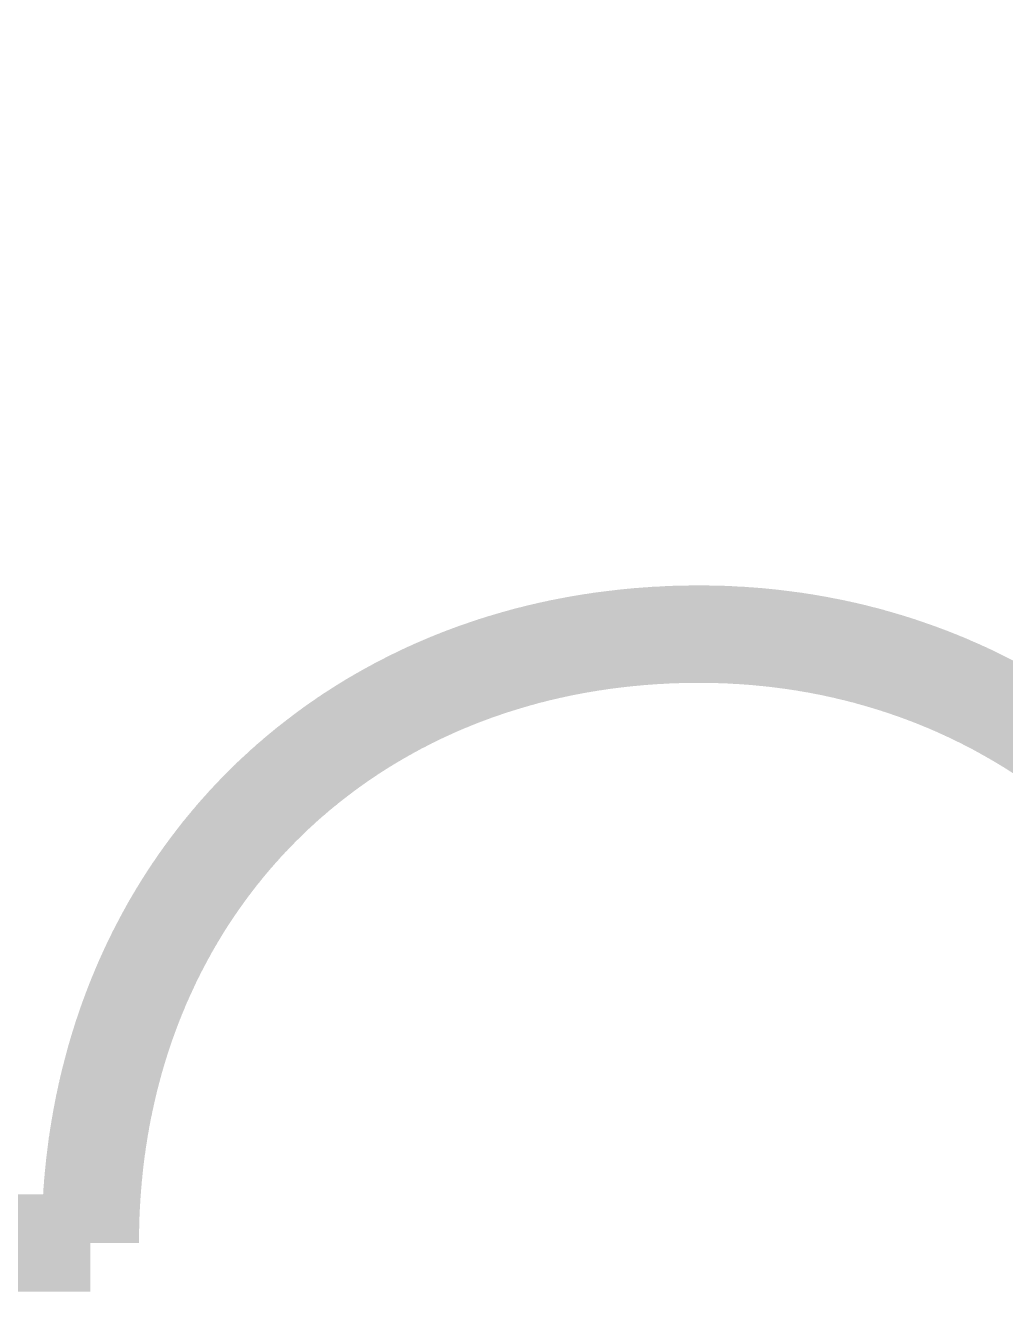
# Model space of a CAD drawing. Header units: inches. Extents: x 15 to 148, y 10 to 111.
# Drawn here: x 137.309 to 137.4902, y 101.7364 to 101.9704 of the extents above; entities that cross this region are included whole.
import ezdxf

# ---------------------------------------------------------------- set-up
doc = ezdxf.new("R2010")
doc.units = ezdxf.units.IN
doc.header["$MEASUREMENT"] = 0
doc.layers.add('BLK_12AWG', color=7, linetype='Continuous')

# ---------------------------------------------------------------- blocks, each defined once
blk = doc.blocks.new('CEGHSD')
at = {"const_width": 0.008}
for points in [[(134.38947, 101.37715), (134.43947, 101.37715), (134.43947, 101.57715), (134.23947, 101.57715), (134.23947, 101.37715), (134.28947, 101.37715)], [(134.38947, 101.37715), (134.43947, 101.37715), (134.43947, 101.57715), (134.23947, 101.57715), (134.23947, 101.37715), (134.28947, 101.37715)], [(134.38947, 101.37715), (134.43947, 101.37715), (134.43947, 101.57715), (134.23947, 101.57715), (134.23947, 101.37715), (134.28947, 101.37715)], [(134.33947, 101.42715), (134.3393, 101.42715), (134.33913, 101.42715), (134.33896, 101.42715), (134.33879, 101.42715), (134.33862, 101.42714), (134.33846, 101.42714), (134.33829, 101.42714), (134.33812, 101.42714), (134.33795, 101.42713), (134.33778, 101.42713), (134.33761, 101.42712), (134.33745, 101.42712), (134.33728, 101.42711), (134.33711, 101.4271), (134.33694, 101.4271), (134.33678, 101.42709), (134.33661, 101.42708), (134.33644, 101.42707), (134.33628, 101.42706), (134.33611, 101.42706), (134.33594, 101.42705), (134.33578, 101.42704), (134.33561, 101.42702), (134.33545, 101.42701), (134.33528, 101.427), (134.33512, 101.42699), (134.33495, 101.42698), (134.33479, 101.42696), (134.33462, 101.42695), (134.33446, 101.42694), (134.3343, 101.42692), (134.33413, 101.42691), (134.33397, 101.42689), (134.3338, 101.42688), (134.33364, 101.42686), (134.33348, 101.42684), (134.33332, 101.42683), (134.33315, 101.42681), (134.33299, 101.42679), (134.33283, 101.42677), (134.33267, 101.42675), (134.3325, 101.42673), (134.33234, 101.42671), (134.33218, 101.42669), (134.33202, 101.42667), (134.33186, 101.42665), (134.3317, 101.42663), (134.33154, 101.42661), (134.33138, 101.42659), (134.33122, 101.42656), (134.33106, 101.42654), (134.3309, 101.42651), (134.33074, 101.42649), (134.33058, 101.42647), (134.33042, 101.42644), (134.33026, 101.42641), (134.3301, 101.42639), (134.32994, 101.42636), (134.32978, 101.42633), (134.32963, 101.42631), (134.32947, 101.42628), (134.32931, 101.42625), (134.32915, 101.42622), (134.329, 101.42619), (134.32884, 101.42616), (134.32868, 101.42613), (134.32853, 101.4261), (134.32837, 101.42607), (134.32821, 101.42604), (134.32806, 101.42601), (134.3279, 101.42597), (134.32775, 101.42594), (134.32759, 101.42591), (134.32744, 101.42587), (134.32728, 101.42584), (134.32713, 101.42581), (134.32697, 101.42577), (134.32682, 101.42573), (134.32667, 101.4257), (134.32651, 101.42566), (134.32636, 101.42563), (134.32621, 101.42559), (134.32605, 101.42555), (134.3259, 101.42551), (134.32575, 101.42547), (134.3256, 101.42544), (134.32545, 101.4254), (134.32529, 101.42536), (134.32514, 101.42532), (134.32499, 101.42527), (134.32484, 101.42523), (134.32469, 101.42519), (134.32454, 101.42515), (134.32439, 101.42511), (134.32424, 101.42506), (134.32409, 101.42502), (134.32394, 101.42498), (134.32379, 101.42493), (134.32364, 101.42489), (134.32349, 101.42484), (134.32334, 101.4248), (134.3232, 101.42475), (134.32305, 101.42471), (134.3229, 101.42466), (134.32275, 101.42461), (134.3226, 101.42457), (134.32246, 101.42452), (134.32231, 101.42447), (134.32216, 101.42442), (134.32202, 101.42437), (134.32187, 101.42432), (134.32173, 101.42427), (134.32158, 101.42422), (134.32143, 101.42417), (134.32129, 101.42412), (134.32114, 101.42407), (134.321, 101.42402), (134.32085, 101.42396), (134.32071, 101.42391), (134.32057, 101.42386), (134.32042, 101.4238), (134.32028, 101.42375), (134.32014, 101.4237), (134.31999, 101.42364), (134.31985, 101.42359), (134.31971, 101.42353), (134.31957, 101.42347), (134.31943, 101.42342), (134.31928, 101.42336), (134.31914, 101.4233), (134.319, 101.42324), (134.31886, 101.42319), (134.31872, 101.42313), (134.31858, 101.42307), (134.31844, 101.42301), (134.3183, 101.42295), (134.31816, 101.42289), (134.31802, 101.42283), (134.31788, 101.42277), (134.31774, 101.42271), (134.3176, 101.42264), (134.31747, 101.42258), (134.31733, 101.42252), (134.31719, 101.42246), (134.31705, 101.42239), (134.31692, 101.42233), (134.31678, 101.42227), (134.31664, 101.4222), (134.31651, 101.42214), (134.31637, 101.42207), (134.31623, 101.422), (134.3161, 101.42194), (134.31596, 101.42187), (134.31583, 101.42181), (134.31569, 101.42174), (134.31556, 101.42167), (134.31543, 101.4216), (134.31529, 101.42153), (134.31516, 101.42146), (134.31503, 101.4214), (134.31489, 101.42133), (134.31476, 101.42126), (134.31463, 101.42119), (134.31449, 101.42111), (134.31436, 101.42104), (134.31423, 101.42097), (134.3141, 101.4209), (134.31397, 101.42083), (134.31384, 101.42075), (134.31371, 101.42068), (134.31358, 101.42061), (134.31345, 101.42053), (134.31332, 101.42046), (134.31319, 101.42039), (134.31306, 101.42031), (134.31293, 101.42023), (134.3128, 101.42016), (134.31267, 101.42008), (134.31254, 101.42001), (134.31242, 101.41993), (134.31229, 101.41985), (134.31216, 101.41977), (134.31204, 101.4197), (134.31191, 101.41962), (134.31178, 101.41954), (134.31166, 101.41946), (134.31153, 101.41938), (134.31141, 101.4193), (134.31128, 101.41922), (134.31116, 101.41914), (134.31103, 101.41906), (134.31091, 101.41898), (134.31078, 101.4189), (134.31066, 101.41881), (134.31054, 101.41873), (134.31041, 101.41865), (134.31029, 101.41856), (134.31017, 101.41848), (134.31005, 101.4184), (134.30992, 101.41831), (134.3098, 101.41823), (134.30968, 101.41814), (134.30956, 101.41806), (134.30944, 101.41797), (134.30932, 101.41789), (134.3092, 101.4178), (134.30908, 101.41771), (134.30896, 101.41762), (134.30884, 101.41754), (134.30872, 101.41745), (134.3086, 101.41736), (134.30849, 101.41727), (134.30837, 101.41718), (134.30825, 101.41709), (134.30813, 101.417), (134.30802, 101.41691), (134.3079, 101.41682), (134.30778, 101.41673), (134.30767, 101.41664), (134.30755, 101.41655), (134.30744, 101.41646), (134.30732, 101.41637), (134.30721, 101.41627), (134.30709, 101.41618), (134.30698, 101.41609), (134.30686, 101.41599), (134.30675, 101.4159), (134.30664, 101.41581), (134.30652, 101.41571), (134.30641, 101.41562), (134.3063, 101.41552), (134.30619, 101.41542), (134.30608, 101.41533), (134.30596, 101.41523), (134.30585, 101.41514), (134.30574, 101.41504), (134.30563, 101.41494), (134.30552, 101.41484), (134.30541, 101.41475), (134.3053, 101.41465), (134.30519, 101.41455), (134.30509, 101.41445), (134.30498, 101.41435), (134.30487, 101.41425), (134.30476, 101.41415), (134.30465, 101.41405), (134.30455, 101.41395), (134.30444, 101.41385), (134.30433, 101.41375), (134.30423, 101.41364), (134.30412, 101.41354), (134.30402, 101.41344), (134.30391, 101.41334), (134.30381, 101.41323), (134.3037, 101.41313), (134.3036, 101.41303), (134.30349, 101.41292), (134.30339, 101.41282), (134.30329, 101.41271), (134.30318, 101.41261), (134.30308, 101.4125), (134.30298, 101.4124), (134.30288, 101.41229), (134.30278, 101.41218), (134.30267, 101.41208), (134.30257, 101.41197), (134.30247, 101.41186), (134.30237, 101.41175), (134.30227, 101.41165), (134.30217, 101.41154), (134.30207, 101.41143), (134.30198, 101.41132), (134.30188, 101.41121), (134.30178, 101.4111), (134.30168, 101.41099), (134.30158, 101.41088), (134.30149, 101.41077), (134.30139, 101.41066), (134.30129, 101.41055), (134.3012, 101.41044), (134.3011, 101.41032), (134.30101, 101.41021), (134.30091, 101.4101), (134.30082, 101.40999), (134.30072, 101.40987), (134.30063, 101.40976), (134.30054, 101.40965), (134.30044, 101.40953), (134.30035, 101.40942), (134.30026, 101.4093), (134.30016, 101.40919), (134.30007, 101.40907), (134.29998, 101.40896), (134.29989, 101.40884), (134.2998, 101.40872), (134.29971, 101.40861), (134.29962, 101.40849), (134.29953, 101.40837), (134.29944, 101.40825), (134.29935, 101.40814), (134.29926, 101.40802), (134.29917, 101.4079), (134.29909, 101.40778), (134.299, 101.40766), (134.29891, 101.40754), (134.29882, 101.40742), (134.29874, 101.4073), (134.29865, 101.40718), (134.29857, 101.40706), (134.29848, 101.40694), (134.29839, 101.40682), (134.29831, 101.4067), (134.29823, 101.40658), (134.29814, 101.40645), (134.29806, 101.40633), (134.29798, 101.40621), (134.29789, 101.40609), (134.29781, 101.40596), (134.29773, 101.40584), (134.29765, 101.40572), (134.29756, 101.40559), (134.29748, 101.40547), (134.2974, 101.40534), (134.29732, 101.40522), (134.29724, 101.40509), (134.29716, 101.40497), (134.29708, 101.40484), (134.297, 101.40471), (134.29693, 101.40459), (134.29685, 101.40446), (134.29677, 101.40433), (134.29669, 101.40421), (134.29662, 101.40408), (134.29654, 101.40395), (134.29646, 101.40382), (134.29639, 101.40369), (134.29631, 101.40356), (134.29624, 101.40344), (134.29616, 101.40331), (134.29609, 101.40318), (134.29601, 101.40305), (134.29594, 101.40292), (134.29587, 101.40279), (134.2958, 101.40265), (134.29572, 101.40252), (134.29565, 101.40239), (134.29558, 101.40226), (134.29551, 101.40213), (134.29544, 101.402), (134.29537, 101.40186), (134.2953, 101.40173), (134.29523, 101.4016), (134.29516, 101.40146), (134.29509, 101.40133), (134.29502, 101.4012), (134.29495, 101.40106), (134.29488, 101.40093), (134.29482, 101.40079), (134.29475, 101.40066), (134.29468, 101.40052), (134.29462, 101.40039), (134.29455, 101.40025), (134.29449, 101.40012), (134.29442, 101.39998), (134.29436, 101.39984), (134.29429, 101.39971), (134.29423, 101.39957), (134.29417, 101.39943), (134.2941, 101.39929), (134.29404, 101.39916), (134.29398, 101.39902), (134.29392, 101.39888), (134.29385, 101.39874), (134.29379, 101.3986), (134.29373, 101.39846), (134.29367, 101.39832), (134.29361, 101.39818), (134.29355, 101.39804), (134.2935, 101.3979), (134.29344, 101.39776), (134.29338, 101.39762), (134.29332, 101.39748), (134.29326, 101.39734), (134.29321, 101.3972), (134.29315, 101.39706), (134.29309, 101.39691), (134.29304, 101.39677), (134.29298, 101.39663), (134.29293, 101.39649), (134.29287, 101.39634), (134.29282, 101.3962), (134.29277, 101.39606), (134.29271, 101.39591), (134.29266, 101.39577), (134.29261, 101.39562), (134.29255, 101.39548), (134.2925, 101.39533), (134.29245, 101.39519), (134.2924, 101.39504), (134.29235, 101.3949), (134.2923, 101.39475), (134.29225, 101.39461), (134.2922, 101.39446), (134.29215, 101.39431), (134.2921, 101.39417), (134.29206, 101.39402), (134.29201, 101.39387), (134.29196, 101.39372), (134.29192, 101.39358), (134.29187, 101.39343), (134.29182, 101.39328), (134.29178, 101.39313), (134.29173, 101.39298), (134.29169, 101.39283), (134.29164, 101.39268), (134.2916, 101.39253), (134.29156, 101.39238), (134.29151, 101.39223), (134.29147, 101.39208), (134.29143, 101.39193), (134.29139, 101.39178), (134.29135, 101.39163), (134.29131, 101.39148), (134.29127, 101.39133), (134.29123, 101.39118), (134.29119, 101.39103), (134.29115, 101.39087), (134.29111, 101.39072), (134.29107, 101.39057), (134.29103, 101.39042), (134.291, 101.39026), (134.29096, 101.39011), (134.29092, 101.38996), (134.29089, 101.3898), (134.29085, 101.38965), (134.29082, 101.38949), (134.29078, 101.38934), (134.29075, 101.38918), (134.29072, 101.38903), (134.29068, 101.38887), (134.29065, 101.38872), (134.29062, 101.38856), (134.29058, 101.38841), (134.29055, 101.38825), (134.29052, 101.3881), (134.29049, 101.38794), (134.29046, 101.38778), (134.29043, 101.38763), (134.2904, 101.38747), (134.29037, 101.38731), (134.29034, 101.38715), (134.29032, 101.387), (134.29029, 101.38684), (134.29026, 101.38668), (134.29023, 101.38652), (134.29021, 101.38636), (134.29018, 101.3862), (134.29016, 101.38604), (134.29013, 101.38589), (134.29011, 101.38573), (134.29008, 101.38557), (134.29006, 101.38541), (134.29004, 101.38525), (134.29003, 101.38517), (134.29001, 101.38509), (134.28999, 101.38492), (134.28997, 101.38476), (134.28995, 101.3846), (134.28993, 101.38444), (134.28991, 101.38428), (134.28989, 101.38412), (134.28987, 101.38396), (134.28985, 101.38379), (134.28983, 101.38363), (134.28981, 101.38347), (134.2898, 101.38331), (134.28978, 101.38314), (134.28976, 101.38298), (134.28975, 101.38282), (134.28973, 101.38266), (134.28971, 101.38249), (134.2897, 101.38233), (134.28969, 101.38216), (134.28967, 101.382), (134.28966, 101.38183), (134.28965, 101.38167), (134.28963, 101.38151), (134.28962, 101.38134), (134.28961, 101.38126), (134.28961, 101.38117), (134.2896, 101.38101), (134.28959, 101.38084), (134.28958, 101.38068), (134.28957, 101.38051), (134.28956, 101.38035), (134.28955, 101.38018), (134.28954, 101.38001), (134.28953, 101.37985), (134.28953, 101.37968), (134.28952, 101.37951), (134.28951, 101.37934), (134.28951, 101.37918), (134.2895, 101.37901), (134.2895, 101.37884), (134.28949, 101.37867), (134.28949, 101.3785), (134.28948, 101.37834), (134.28948, 101.37817), (134.28948, 101.378), (134.28948, 101.37783), (134.28947, 101.37766), (134.28947, 101.37749), (134.28947, 101.37732), (134.28947, 101.37715)], [(134.33947, 101.42715), (134.3393, 101.42715), (134.33913, 101.42715), (134.33896, 101.42715), (134.33879, 101.42715), (134.33862, 101.42714), (134.33846, 101.42714), (134.33829, 101.42714), (134.33812, 101.42714), (134.33795, 101.42713), (134.33778, 101.42713), (134.33761, 101.42712), (134.33745, 101.42712), (134.33728, 101.42711), (134.33711, 101.4271), (134.33694, 101.4271), (134.33678, 101.42709), (134.33661, 101.42708), (134.33644, 101.42707), (134.33628, 101.42706), (134.33611, 101.42706), (134.33594, 101.42705), (134.33578, 101.42704), (134.33561, 101.42702), (134.33545, 101.42701), (134.33528, 101.427), (134.33512, 101.42699), (134.33495, 101.42698), (134.33479, 101.42696), (134.33462, 101.42695), (134.33446, 101.42694), (134.3343, 101.42692), (134.33413, 101.42691), (134.33397, 101.42689), (134.3338, 101.42688), (134.33364, 101.42686), (134.33348, 101.42684), (134.33332, 101.42683), (134.33315, 101.42681), (134.33299, 101.42679), (134.33283, 101.42677), (134.33267, 101.42675), (134.3325, 101.42673), (134.33234, 101.42671), (134.33218, 101.42669), (134.33202, 101.42667), (134.33186, 101.42665), (134.3317, 101.42663), (134.33154, 101.42661), (134.33138, 101.42659), (134.33122, 101.42656), (134.33106, 101.42654), (134.3309, 101.42651), (134.33074, 101.42649), (134.33058, 101.42647), (134.33042, 101.42644), (134.33026, 101.42641), (134.3301, 101.42639), (134.32994, 101.42636), (134.32978, 101.42633), (134.32963, 101.42631), (134.32947, 101.42628), (134.32931, 101.42625), (134.32915, 101.42622), (134.329, 101.42619), (134.32884, 101.42616), (134.32868, 101.42613), (134.32853, 101.4261), (134.32837, 101.42607), (134.32821, 101.42604), (134.32806, 101.42601), (134.3279, 101.42597), (134.32775, 101.42594), (134.32759, 101.42591), (134.32744, 101.42587), (134.32728, 101.42584), (134.32713, 101.42581), (134.32697, 101.42577), (134.32682, 101.42573), (134.32667, 101.4257), (134.32651, 101.42566), (134.32636, 101.42563), (134.32621, 101.42559), (134.32605, 101.42555), (134.3259, 101.42551), (134.32575, 101.42547), (134.3256, 101.42544), (134.32545, 101.4254), (134.32529, 101.42536), (134.32514, 101.42532), (134.32499, 101.42527), (134.32484, 101.42523), (134.32469, 101.42519), (134.32454, 101.42515), (134.32439, 101.42511), (134.32424, 101.42506), (134.32409, 101.42502), (134.32394, 101.42498), (134.32379, 101.42493), (134.32364, 101.42489), (134.32349, 101.42484), (134.32334, 101.4248), (134.3232, 101.42475), (134.32305, 101.42471), (134.3229, 101.42466), (134.32275, 101.42461), (134.3226, 101.42457), (134.32246, 101.42452), (134.32231, 101.42447), (134.32216, 101.42442), (134.32202, 101.42437), (134.32187, 101.42432), (134.32173, 101.42427), (134.32158, 101.42422), (134.32143, 101.42417), (134.32129, 101.42412), (134.32114, 101.42407), (134.321, 101.42402), (134.32085, 101.42396), (134.32071, 101.42391), (134.32057, 101.42386), (134.32042, 101.4238), (134.32028, 101.42375), (134.32014, 101.4237), (134.31999, 101.42364), (134.31985, 101.42359), (134.31971, 101.42353), (134.31957, 101.42347), (134.31943, 101.42342), (134.31928, 101.42336), (134.31914, 101.4233), (134.319, 101.42324), (134.31886, 101.42319), (134.31872, 101.42313), (134.31858, 101.42307), (134.31844, 101.42301), (134.3183, 101.42295), (134.31816, 101.42289), (134.31802, 101.42283), (134.31788, 101.42277), (134.31774, 101.42271), (134.3176, 101.42264), (134.31747, 101.42258), (134.31733, 101.42252), (134.31719, 101.42246), (134.31705, 101.42239), (134.31692, 101.42233), (134.31678, 101.42227), (134.31664, 101.4222), (134.31651, 101.42214), (134.31637, 101.42207), (134.31623, 101.422), (134.3161, 101.42194), (134.31596, 101.42187), (134.31583, 101.42181), (134.31569, 101.42174), (134.31556, 101.42167), (134.31543, 101.4216), (134.31529, 101.42153), (134.31516, 101.42146), (134.31503, 101.4214), (134.31489, 101.42133), (134.31476, 101.42126), (134.31463, 101.42119), (134.31449, 101.42111), (134.31436, 101.42104), (134.31423, 101.42097), (134.3141, 101.4209), (134.31397, 101.42083), (134.31384, 101.42075), (134.31371, 101.42068), (134.31358, 101.42061), (134.31345, 101.42053), (134.31332, 101.42046), (134.31319, 101.42039), (134.31306, 101.42031), (134.31293, 101.42023), (134.3128, 101.42016), (134.31267, 101.42008), (134.31254, 101.42001), (134.31242, 101.41993), (134.31229, 101.41985), (134.31216, 101.41977), (134.31204, 101.4197), (134.31191, 101.41962), (134.31178, 101.41954), (134.31166, 101.41946), (134.31153, 101.41938), (134.31141, 101.4193), (134.31128, 101.41922), (134.31116, 101.41914), (134.31103, 101.41906), (134.31091, 101.41898), (134.31078, 101.4189), (134.31066, 101.41881), (134.31054, 101.41873), (134.31041, 101.41865), (134.31029, 101.41856), (134.31017, 101.41848), (134.31005, 101.4184), (134.30992, 101.41831), (134.3098, 101.41823), (134.30968, 101.41814), (134.30956, 101.41806), (134.30944, 101.41797), (134.30932, 101.41789), (134.3092, 101.4178), (134.30908, 101.41771), (134.30896, 101.41762), (134.30884, 101.41754), (134.30872, 101.41745), (134.3086, 101.41736), (134.30849, 101.41727), (134.30837, 101.41718), (134.30825, 101.41709), (134.30813, 101.417), (134.30802, 101.41691), (134.3079, 101.41682), (134.30778, 101.41673), (134.30767, 101.41664), (134.30755, 101.41655), (134.30744, 101.41646), (134.30732, 101.41637), (134.30721, 101.41627), (134.30709, 101.41618), (134.30698, 101.41609), (134.30686, 101.41599), (134.30675, 101.4159), (134.30664, 101.41581), (134.30652, 101.41571), (134.30641, 101.41562), (134.3063, 101.41552), (134.30619, 101.41542), (134.30608, 101.41533), (134.30596, 101.41523), (134.30585, 101.41514), (134.30574, 101.41504), (134.30563, 101.41494), (134.30552, 101.41484), (134.30541, 101.41475), (134.3053, 101.41465), (134.30519, 101.41455), (134.30509, 101.41445), (134.30498, 101.41435), (134.30487, 101.41425), (134.30476, 101.41415), (134.30465, 101.41405), (134.30455, 101.41395), (134.30444, 101.41385), (134.30433, 101.41375), (134.30423, 101.41364), (134.30412, 101.41354), (134.30402, 101.41344), (134.30391, 101.41334), (134.30381, 101.41323), (134.3037, 101.41313), (134.3036, 101.41303), (134.30349, 101.41292), (134.30339, 101.41282), (134.30329, 101.41271), (134.30318, 101.41261), (134.30308, 101.4125), (134.30298, 101.4124), (134.30288, 101.41229), (134.30278, 101.41218), (134.30267, 101.41208), (134.30257, 101.41197), (134.30247, 101.41186), (134.30237, 101.41175), (134.30227, 101.41165), (134.30217, 101.41154), (134.30207, 101.41143), (134.30198, 101.41132), (134.30188, 101.41121), (134.30178, 101.4111), (134.30168, 101.41099), (134.30158, 101.41088), (134.30149, 101.41077), (134.30139, 101.41066), (134.30129, 101.41055), (134.3012, 101.41044), (134.3011, 101.41032), (134.30101, 101.41021), (134.30091, 101.4101), (134.30082, 101.40999), (134.30072, 101.40987), (134.30063, 101.40976), (134.30054, 101.40965), (134.30044, 101.40953), (134.30035, 101.40942), (134.30026, 101.4093), (134.30016, 101.40919), (134.30007, 101.40907), (134.29998, 101.40896), (134.29989, 101.40884), (134.2998, 101.40872), (134.29971, 101.40861), (134.29962, 101.40849), (134.29953, 101.40837), (134.29944, 101.40825), (134.29935, 101.40814), (134.29926, 101.40802), (134.29917, 101.4079), (134.29909, 101.40778), (134.299, 101.40766), (134.29891, 101.40754), (134.29882, 101.40742), (134.29874, 101.4073), (134.29865, 101.40718), (134.29857, 101.40706), (134.29848, 101.40694), (134.29839, 101.40682), (134.29831, 101.4067), (134.29823, 101.40658), (134.29814, 101.40645), (134.29806, 101.40633), (134.29798, 101.40621), (134.29789, 101.40609), (134.29781, 101.40596), (134.29773, 101.40584), (134.29765, 101.40572), (134.29756, 101.40559), (134.29748, 101.40547), (134.2974, 101.40534), (134.29732, 101.40522), (134.29724, 101.40509), (134.29716, 101.40497), (134.29708, 101.40484), (134.297, 101.40471), (134.29693, 101.40459), (134.29685, 101.40446), (134.29677, 101.40433), (134.29669, 101.40421), (134.29662, 101.40408), (134.29654, 101.40395), (134.29646, 101.40382), (134.29639, 101.40369), (134.29631, 101.40356), (134.29624, 101.40344), (134.29616, 101.40331), (134.29609, 101.40318), (134.29601, 101.40305), (134.29594, 101.40292), (134.29587, 101.40279), (134.2958, 101.40265), (134.29572, 101.40252), (134.29565, 101.40239), (134.29558, 101.40226), (134.29551, 101.40213), (134.29544, 101.402), (134.29537, 101.40186), (134.2953, 101.40173), (134.29523, 101.4016), (134.29516, 101.40146), (134.29509, 101.40133), (134.29502, 101.4012), (134.29495, 101.40106), (134.29488, 101.40093), (134.29482, 101.40079), (134.29475, 101.40066), (134.29468, 101.40052), (134.29462, 101.40039), (134.29455, 101.40025), (134.29449, 101.40012), (134.29442, 101.39998), (134.29436, 101.39984), (134.29429, 101.39971), (134.29423, 101.39957), (134.29417, 101.39943), (134.2941, 101.39929), (134.29404, 101.39916), (134.29398, 101.39902), (134.29392, 101.39888), (134.29385, 101.39874), (134.29379, 101.3986), (134.29373, 101.39846), (134.29367, 101.39832), (134.29361, 101.39818), (134.29355, 101.39804), (134.2935, 101.3979), (134.29344, 101.39776), (134.29338, 101.39762), (134.29332, 101.39748), (134.29326, 101.39734), (134.29321, 101.3972), (134.29315, 101.39706), (134.29309, 101.39691), (134.29304, 101.39677), (134.29298, 101.39663), (134.29293, 101.39649), (134.29287, 101.39634), (134.29282, 101.3962), (134.29277, 101.39606), (134.29271, 101.39591), (134.29266, 101.39577), (134.29261, 101.39562), (134.29255, 101.39548), (134.2925, 101.39533), (134.29245, 101.39519), (134.2924, 101.39504), (134.29235, 101.3949), (134.2923, 101.39475), (134.29225, 101.39461), (134.2922, 101.39446), (134.29215, 101.39431), (134.2921, 101.39417), (134.29206, 101.39402), (134.29201, 101.39387), (134.29196, 101.39372), (134.29192, 101.39358), (134.29187, 101.39343), (134.29182, 101.39328), (134.29178, 101.39313), (134.29173, 101.39298), (134.29169, 101.39283), (134.29164, 101.39268), (134.2916, 101.39253), (134.29156, 101.39238), (134.29151, 101.39223), (134.29147, 101.39208), (134.29143, 101.39193), (134.29139, 101.39178), (134.29135, 101.39163), (134.29131, 101.39148), (134.29127, 101.39133), (134.29123, 101.39118), (134.29119, 101.39103), (134.29115, 101.39087), (134.29111, 101.39072), (134.29107, 101.39057), (134.29103, 101.39042), (134.291, 101.39026), (134.29096, 101.39011), (134.29092, 101.38996), (134.29089, 101.3898), (134.29085, 101.38965), (134.29082, 101.38949), (134.29078, 101.38934), (134.29075, 101.38918), (134.29072, 101.38903), (134.29068, 101.38887), (134.29065, 101.38872), (134.29062, 101.38856), (134.29058, 101.38841), (134.29055, 101.38825), (134.29052, 101.3881), (134.29049, 101.38794), (134.29046, 101.38778), (134.29043, 101.38763), (134.2904, 101.38747), (134.29037, 101.38731), (134.29034, 101.38715), (134.29032, 101.387), (134.29029, 101.38684), (134.29026, 101.38668), (134.29023, 101.38652), (134.29021, 101.38636), (134.29018, 101.3862), (134.29016, 101.38604), (134.29013, 101.38589), (134.29011, 101.38573), (134.29008, 101.38557), (134.29006, 101.38541), (134.29004, 101.38525), (134.29003, 101.38517), (134.29001, 101.38509), (134.28999, 101.38492), (134.28997, 101.38476), (134.28995, 101.3846), (134.28993, 101.38444), (134.28991, 101.38428), (134.28989, 101.38412), (134.28987, 101.38396), (134.28985, 101.38379), (134.28983, 101.38363), (134.28981, 101.38347), (134.2898, 101.38331), (134.28978, 101.38314), (134.28976, 101.38298), (134.28975, 101.38282), (134.28973, 101.38266), (134.28971, 101.38249), (134.2897, 101.38233), (134.28969, 101.38216), (134.28967, 101.382), (134.28966, 101.38183), (134.28965, 101.38167), (134.28963, 101.38151), (134.28962, 101.38134), (134.28961, 101.38126), (134.28961, 101.38117), (134.2896, 101.38101), (134.28959, 101.38084), (134.28958, 101.38068), (134.28957, 101.38051), (134.28956, 101.38035), (134.28955, 101.38018), (134.28954, 101.38001), (134.28953, 101.37985), (134.28953, 101.37968), (134.28952, 101.37951), (134.28951, 101.37934), (134.28951, 101.37918), (134.2895, 101.37901), (134.2895, 101.37884), (134.28949, 101.37867), (134.28949, 101.3785), (134.28948, 101.37834), (134.28948, 101.37817), (134.28948, 101.378), (134.28948, 101.37783), (134.28947, 101.37766), (134.28947, 101.37749), (134.28947, 101.37732), (134.28947, 101.37715)], [(134.33947, 101.42715), (134.3393, 101.42715), (134.33913, 101.42715), (134.33896, 101.42715), (134.33879, 101.42715), (134.33862, 101.42714), (134.33846, 101.42714), (134.33829, 101.42714), (134.33812, 101.42714), (134.33795, 101.42713), (134.33778, 101.42713), (134.33761, 101.42712), (134.33745, 101.42712), (134.33728, 101.42711), (134.33711, 101.4271), (134.33694, 101.4271), (134.33678, 101.42709), (134.33661, 101.42708), (134.33644, 101.42707), (134.33628, 101.42706), (134.33611, 101.42706), (134.33594, 101.42705), (134.33578, 101.42704), (134.33561, 101.42702), (134.33545, 101.42701), (134.33528, 101.427), (134.33512, 101.42699), (134.33495, 101.42698), (134.33479, 101.42696), (134.33462, 101.42695), (134.33446, 101.42694), (134.3343, 101.42692), (134.33413, 101.42691), (134.33397, 101.42689), (134.3338, 101.42688), (134.33364, 101.42686), (134.33348, 101.42684), (134.33332, 101.42683), (134.33315, 101.42681), (134.33299, 101.42679), (134.33283, 101.42677), (134.33267, 101.42675), (134.3325, 101.42673), (134.33234, 101.42671), (134.33218, 101.42669), (134.33202, 101.42667), (134.33186, 101.42665), (134.3317, 101.42663), (134.33154, 101.42661), (134.33138, 101.42659), (134.33122, 101.42656), (134.33106, 101.42654), (134.3309, 101.42651), (134.33074, 101.42649), (134.33058, 101.42647), (134.33042, 101.42644), (134.33026, 101.42641), (134.3301, 101.42639), (134.32994, 101.42636), (134.32978, 101.42633), (134.32963, 101.42631), (134.32947, 101.42628), (134.32931, 101.42625), (134.32915, 101.42622), (134.329, 101.42619), (134.32884, 101.42616), (134.32868, 101.42613), (134.32853, 101.4261), (134.32837, 101.42607), (134.32821, 101.42604), (134.32806, 101.42601), (134.3279, 101.42597), (134.32775, 101.42594), (134.32759, 101.42591), (134.32744, 101.42587), (134.32728, 101.42584), (134.32713, 101.42581), (134.32697, 101.42577), (134.32682, 101.42573), (134.32667, 101.4257), (134.32651, 101.42566), (134.32636, 101.42563), (134.32621, 101.42559), (134.32605, 101.42555), (134.3259, 101.42551), (134.32575, 101.42547), (134.3256, 101.42544), (134.32545, 101.4254), (134.32529, 101.42536), (134.32514, 101.42532), (134.32499, 101.42527), (134.32484, 101.42523), (134.32469, 101.42519), (134.32454, 101.42515), (134.32439, 101.42511), (134.32424, 101.42506), (134.32409, 101.42502), (134.32394, 101.42498), (134.32379, 101.42493), (134.32364, 101.42489), (134.32349, 101.42484), (134.32334, 101.4248), (134.3232, 101.42475), (134.32305, 101.42471), (134.3229, 101.42466), (134.32275, 101.42461), (134.3226, 101.42457), (134.32246, 101.42452), (134.32231, 101.42447), (134.32216, 101.42442), (134.32202, 101.42437), (134.32187, 101.42432), (134.32173, 101.42427), (134.32158, 101.42422), (134.32143, 101.42417), (134.32129, 101.42412), (134.32114, 101.42407), (134.321, 101.42402), (134.32085, 101.42396), (134.32071, 101.42391), (134.32057, 101.42386), (134.32042, 101.4238), (134.32028, 101.42375), (134.32014, 101.4237), (134.31999, 101.42364), (134.31985, 101.42359), (134.31971, 101.42353), (134.31957, 101.42347), (134.31943, 101.42342), (134.31928, 101.42336), (134.31914, 101.4233), (134.319, 101.42324), (134.31886, 101.42319), (134.31872, 101.42313), (134.31858, 101.42307), (134.31844, 101.42301), (134.3183, 101.42295), (134.31816, 101.42289), (134.31802, 101.42283), (134.31788, 101.42277), (134.31774, 101.42271), (134.3176, 101.42264), (134.31747, 101.42258), (134.31733, 101.42252), (134.31719, 101.42246), (134.31705, 101.42239), (134.31692, 101.42233), (134.31678, 101.42227), (134.31664, 101.4222), (134.31651, 101.42214), (134.31637, 101.42207), (134.31623, 101.422), (134.3161, 101.42194), (134.31596, 101.42187), (134.31583, 101.42181), (134.31569, 101.42174), (134.31556, 101.42167), (134.31543, 101.4216), (134.31529, 101.42153), (134.31516, 101.42146), (134.31503, 101.4214), (134.31489, 101.42133), (134.31476, 101.42126), (134.31463, 101.42119), (134.31449, 101.42111), (134.31436, 101.42104), (134.31423, 101.42097), (134.3141, 101.4209), (134.31397, 101.42083), (134.31384, 101.42075), (134.31371, 101.42068), (134.31358, 101.42061), (134.31345, 101.42053), (134.31332, 101.42046), (134.31319, 101.42039), (134.31306, 101.42031), (134.31293, 101.42023), (134.3128, 101.42016), (134.31267, 101.42008), (134.31254, 101.42001), (134.31242, 101.41993), (134.31229, 101.41985), (134.31216, 101.41977), (134.31204, 101.4197), (134.31191, 101.41962), (134.31178, 101.41954), (134.31166, 101.41946), (134.31153, 101.41938), (134.31141, 101.4193), (134.31128, 101.41922), (134.31116, 101.41914), (134.31103, 101.41906), (134.31091, 101.41898), (134.31078, 101.4189), (134.31066, 101.41881), (134.31054, 101.41873), (134.31041, 101.41865), (134.31029, 101.41856), (134.31017, 101.41848), (134.31005, 101.4184), (134.30992, 101.41831), (134.3098, 101.41823), (134.30968, 101.41814), (134.30956, 101.41806), (134.30944, 101.41797), (134.30932, 101.41789), (134.3092, 101.4178), (134.30908, 101.41771), (134.30896, 101.41762), (134.30884, 101.41754), (134.30872, 101.41745), (134.3086, 101.41736), (134.30849, 101.41727), (134.30837, 101.41718), (134.30825, 101.41709), (134.30813, 101.417), (134.30802, 101.41691), (134.3079, 101.41682), (134.30778, 101.41673), (134.30767, 101.41664), (134.30755, 101.41655), (134.30744, 101.41646), (134.30732, 101.41637), (134.30721, 101.41627), (134.30709, 101.41618), (134.30698, 101.41609), (134.30686, 101.41599), (134.30675, 101.4159), (134.30664, 101.41581), (134.30652, 101.41571), (134.30641, 101.41562), (134.3063, 101.41552), (134.30619, 101.41542), (134.30608, 101.41533), (134.30596, 101.41523), (134.30585, 101.41514), (134.30574, 101.41504), (134.30563, 101.41494), (134.30552, 101.41484), (134.30541, 101.41475), (134.3053, 101.41465), (134.30519, 101.41455), (134.30509, 101.41445), (134.30498, 101.41435), (134.30487, 101.41425), (134.30476, 101.41415), (134.30465, 101.41405), (134.30455, 101.41395), (134.30444, 101.41385), (134.30433, 101.41375), (134.30423, 101.41364), (134.30412, 101.41354), (134.30402, 101.41344), (134.30391, 101.41334), (134.30381, 101.41323), (134.3037, 101.41313), (134.3036, 101.41303), (134.30349, 101.41292), (134.30339, 101.41282), (134.30329, 101.41271), (134.30318, 101.41261), (134.30308, 101.4125), (134.30298, 101.4124), (134.30288, 101.41229), (134.30278, 101.41218), (134.30267, 101.41208), (134.30257, 101.41197), (134.30247, 101.41186), (134.30237, 101.41175), (134.30227, 101.41165), (134.30217, 101.41154), (134.30207, 101.41143), (134.30198, 101.41132), (134.30188, 101.41121), (134.30178, 101.4111), (134.30168, 101.41099), (134.30158, 101.41088), (134.30149, 101.41077), (134.30139, 101.41066), (134.30129, 101.41055), (134.3012, 101.41044), (134.3011, 101.41032), (134.30101, 101.41021), (134.30091, 101.4101), (134.30082, 101.40999), (134.30072, 101.40987), (134.30063, 101.40976), (134.30054, 101.40965), (134.30044, 101.40953), (134.30035, 101.40942), (134.30026, 101.4093), (134.30016, 101.40919), (134.30007, 101.40907), (134.29998, 101.40896), (134.29989, 101.40884), (134.2998, 101.40872), (134.29971, 101.40861), (134.29962, 101.40849), (134.29953, 101.40837), (134.29944, 101.40825), (134.29935, 101.40814), (134.29926, 101.40802), (134.29917, 101.4079), (134.29909, 101.40778), (134.299, 101.40766), (134.29891, 101.40754), (134.29882, 101.40742), (134.29874, 101.4073), (134.29865, 101.40718), (134.29857, 101.40706), (134.29848, 101.40694), (134.29839, 101.40682), (134.29831, 101.4067), (134.29823, 101.40658), (134.29814, 101.40645), (134.29806, 101.40633), (134.29798, 101.40621), (134.29789, 101.40609), (134.29781, 101.40596), (134.29773, 101.40584), (134.29765, 101.40572), (134.29756, 101.40559), (134.29748, 101.40547), (134.2974, 101.40534), (134.29732, 101.40522), (134.29724, 101.40509), (134.29716, 101.40497), (134.29708, 101.40484), (134.297, 101.40471), (134.29693, 101.40459), (134.29685, 101.40446), (134.29677, 101.40433), (134.29669, 101.40421), (134.29662, 101.40408), (134.29654, 101.40395), (134.29646, 101.40382), (134.29639, 101.40369), (134.29631, 101.40356), (134.29624, 101.40344), (134.29616, 101.40331), (134.29609, 101.40318), (134.29601, 101.40305), (134.29594, 101.40292), (134.29587, 101.40279), (134.2958, 101.40265), (134.29572, 101.40252), (134.29565, 101.40239), (134.29558, 101.40226), (134.29551, 101.40213), (134.29544, 101.402), (134.29537, 101.40186), (134.2953, 101.40173), (134.29523, 101.4016), (134.29516, 101.40146), (134.29509, 101.40133), (134.29502, 101.4012), (134.29495, 101.40106), (134.29488, 101.40093), (134.29482, 101.40079), (134.29475, 101.40066), (134.29468, 101.40052), (134.29462, 101.40039), (134.29455, 101.40025), (134.29449, 101.40012), (134.29442, 101.39998), (134.29436, 101.39984), (134.29429, 101.39971), (134.29423, 101.39957), (134.29417, 101.39943), (134.2941, 101.39929), (134.29404, 101.39916), (134.29398, 101.39902), (134.29392, 101.39888), (134.29385, 101.39874), (134.29379, 101.3986), (134.29373, 101.39846), (134.29367, 101.39832), (134.29361, 101.39818), (134.29355, 101.39804), (134.2935, 101.3979), (134.29344, 101.39776), (134.29338, 101.39762), (134.29332, 101.39748), (134.29326, 101.39734), (134.29321, 101.3972), (134.29315, 101.39706), (134.29309, 101.39691), (134.29304, 101.39677), (134.29298, 101.39663), (134.29293, 101.39649), (134.29287, 101.39634), (134.29282, 101.3962), (134.29277, 101.39606), (134.29271, 101.39591), (134.29266, 101.39577), (134.29261, 101.39562), (134.29255, 101.39548), (134.2925, 101.39533), (134.29245, 101.39519), (134.2924, 101.39504), (134.29235, 101.3949), (134.2923, 101.39475), (134.29225, 101.39461), (134.2922, 101.39446), (134.29215, 101.39431), (134.2921, 101.39417), (134.29206, 101.39402), (134.29201, 101.39387), (134.29196, 101.39372), (134.29192, 101.39358), (134.29187, 101.39343), (134.29182, 101.39328), (134.29178, 101.39313), (134.29173, 101.39298), (134.29169, 101.39283), (134.29164, 101.39268), (134.2916, 101.39253), (134.29156, 101.39238), (134.29151, 101.39223), (134.29147, 101.39208), (134.29143, 101.39193), (134.29139, 101.39178), (134.29135, 101.39163), (134.29131, 101.39148), (134.29127, 101.39133), (134.29123, 101.39118), (134.29119, 101.39103), (134.29115, 101.39087), (134.29111, 101.39072), (134.29107, 101.39057), (134.29103, 101.39042), (134.291, 101.39026), (134.29096, 101.39011), (134.29092, 101.38996), (134.29089, 101.3898), (134.29085, 101.38965), (134.29082, 101.38949), (134.29078, 101.38934), (134.29075, 101.38918), (134.29072, 101.38903), (134.29068, 101.38887), (134.29065, 101.38872), (134.29062, 101.38856), (134.29058, 101.38841), (134.29055, 101.38825), (134.29052, 101.3881), (134.29049, 101.38794), (134.29046, 101.38778), (134.29043, 101.38763), (134.2904, 101.38747), (134.29037, 101.38731), (134.29034, 101.38715), (134.29032, 101.387), (134.29029, 101.38684), (134.29026, 101.38668), (134.29023, 101.38652), (134.29021, 101.38636), (134.29018, 101.3862), (134.29016, 101.38604), (134.29013, 101.38589), (134.29011, 101.38573), (134.29008, 101.38557), (134.29006, 101.38541), (134.29004, 101.38525), (134.29003, 101.38517), (134.29001, 101.38509), (134.28999, 101.38492), (134.28997, 101.38476), (134.28995, 101.3846), (134.28993, 101.38444), (134.28991, 101.38428), (134.28989, 101.38412), (134.28987, 101.38396), (134.28985, 101.38379), (134.28983, 101.38363), (134.28981, 101.38347), (134.2898, 101.38331), (134.28978, 101.38314), (134.28976, 101.38298), (134.28975, 101.38282), (134.28973, 101.38266), (134.28971, 101.38249), (134.2897, 101.38233), (134.28969, 101.38216), (134.28967, 101.382), (134.28966, 101.38183), (134.28965, 101.38167), (134.28963, 101.38151), (134.28962, 101.38134), (134.28961, 101.38126), (134.28961, 101.38117), (134.2896, 101.38101), (134.28959, 101.38084), (134.28958, 101.38068), (134.28957, 101.38051), (134.28956, 101.38035), (134.28955, 101.38018), (134.28954, 101.38001), (134.28953, 101.37985), (134.28953, 101.37968), (134.28952, 101.37951), (134.28951, 101.37934), (134.28951, 101.37918), (134.2895, 101.37901), (134.2895, 101.37884), (134.28949, 101.37867), (134.28949, 101.3785), (134.28948, 101.37834), (134.28948, 101.37817), (134.28948, 101.378), (134.28948, 101.37783), (134.28947, 101.37766), (134.28947, 101.37749), (134.28947, 101.37732), (134.28947, 101.37715)], [(134.33947, 101.42715), (134.33964, 101.42715), (134.3398, 101.42715), (134.33996, 101.42715), (134.34013, 101.42715), (134.34029, 101.42714), (134.34045, 101.42714), (134.34062, 101.42714), (134.34078, 101.42714), (134.34094, 101.42713), (134.34111, 101.42713), (134.34127, 101.42712), (134.34143, 101.42712), (134.34159, 101.42711), (134.34175, 101.4271), (134.34192, 101.4271), (134.34208, 101.42709), (134.34224, 101.42708), (134.3424, 101.42707), (134.34256, 101.42706), (134.34272, 101.42706), (134.34289, 101.42705), (134.34305, 101.42704), (134.34321, 101.42702), (134.34337, 101.42701), (134.34353, 101.427), (134.34369, 101.42699), (134.34385, 101.42698), (134.34401, 101.42696), (134.34417, 101.42695), (134.34433, 101.42694), (134.34449, 101.42692), (134.34465, 101.42691), (134.34481, 101.42689), (134.34497, 101.42688), (134.34512, 101.42686), (134.34528, 101.42684), (134.34544, 101.42683), (134.3456, 101.42681), (134.34576, 101.42679), (134.34592, 101.42677), (134.34607, 101.42675), (134.34623, 101.42673), (134.34639, 101.42671), (134.34655, 101.42669), (134.3467, 101.42667), (134.34686, 101.42665), (134.34702, 101.42663), (134.34718, 101.42661), (134.34733, 101.42659), (134.34749, 101.42656), (134.34764, 101.42654), (134.3478, 101.42651), (134.34796, 101.42649), (134.34811, 101.42647), (134.34827, 101.42644), (134.34842, 101.42641), (134.34858, 101.42639), (134.34873, 101.42636), (134.34889, 101.42633), (134.34904, 101.42631), (134.3492, 101.42628), (134.34935, 101.42625), (134.34951, 101.42622), (134.34966, 101.42619), (134.34981, 101.42616), (134.34997, 101.42613), (134.35012, 101.4261), (134.35027, 101.42607), (134.35043, 101.42604), (134.35058, 101.42601), (134.35073, 101.42597), (134.35088, 101.42594), (134.35104, 101.42591), (134.35119, 101.42587), (134.35134, 101.42584), (134.35149, 101.42581), (134.35164, 101.42577), (134.35179, 101.42573), (134.35195, 101.4257), (134.3521, 101.42566), (134.35225, 101.42563), (134.3524, 101.42559), (134.35255, 101.42555), (134.3527, 101.42551), (134.35285, 101.42547), (134.353, 101.42544), (134.35315, 101.4254), (134.3533, 101.42536), (134.35345, 101.42532), (134.35359, 101.42527), (134.35374, 101.42523), (134.35389, 101.42519), (134.35404, 101.42515), (134.35419, 101.42511), (134.35434, 101.42506), (134.35448, 101.42502), (134.35463, 101.42498), (134.35478, 101.42493), (134.35493, 101.42489), (134.35507, 101.42484), (134.35522, 101.4248), (134.35537, 101.42475), (134.35551, 101.42471), (134.35566, 101.42466), (134.3558, 101.42461), (134.35595, 101.42457), (134.35609, 101.42452), (134.35624, 101.42447), (134.35638, 101.42442), (134.35653, 101.42437), (134.35667, 101.42432), (134.35682, 101.42427), (134.35696, 101.42422), (134.35711, 101.42417), (134.35725, 101.42412), (134.35739, 101.42407), (134.35754, 101.42402), (134.35768, 101.42396), (134.35782, 101.42391), (134.35796, 101.42386), (134.35811, 101.4238), (134.35825, 101.42375), (134.35839, 101.4237), (134.35853, 101.42364), (134.35867, 101.42359), (134.35882, 101.42353), (134.35896, 101.42347), (134.3591, 101.42342), (134.35924, 101.42336), (134.35938, 101.4233), (134.35952, 101.42324), (134.35966, 101.42319), (134.3598, 101.42313), (134.35994, 101.42307), (134.36008, 101.42301), (134.36021, 101.42295), (134.36035, 101.42289), (134.36049, 101.42283), (134.36063, 101.42277), (134.36077, 101.42271), (134.36091, 101.42264), (134.36104, 101.42258), (134.36118, 101.42252), (134.36132, 101.42246), (134.36145, 101.42239), (134.36159, 101.42233), (134.36173, 101.42227), (134.36186, 101.4222), (134.362, 101.42214), (134.36213, 101.42207), (134.36227, 101.422), (134.3624, 101.42194), (134.36254, 101.42187), (134.36267, 101.42181), (134.36281, 101.42174), (134.36294, 101.42167), (134.36308, 101.4216), (134.36321, 101.42153), (134.36334, 101.42146), (134.36348, 101.4214), (134.36361, 101.42133), (134.36374, 101.42126), (134.36387, 101.42119), (134.36401, 101.42111), (134.36414, 101.42104), (134.36427, 101.42097), (134.3644, 101.4209), (134.36453, 101.42083), (134.36466, 101.42075), (134.36479, 101.42068), (134.36492, 101.42061), (134.36505, 101.42053), (134.36518, 101.42046), (134.36531, 101.42039), (134.36544, 101.42031), (134.36557, 101.42023), (134.3657, 101.42016), (134.36583, 101.42008), (134.36596, 101.42001), (134.36608, 101.41993), (134.36621, 101.41985), (134.36634, 101.41977), (134.36647, 101.4197), (134.36659, 101.41962), (134.36672, 101.41954), (134.36685, 101.41946), (134.36697, 101.41938), (134.3671, 101.4193), (134.36722, 101.41922), (134.36735, 101.41914), (134.36747, 101.41906), (134.3676, 101.41898), (134.36772, 101.4189), (134.36785, 101.41881), (134.36797, 101.41873), (134.36809, 101.41865), (134.36822, 101.41856), (134.36834, 101.41848), (134.36846, 101.4184), (134.36858, 101.41831), (134.36871, 101.41823)], [(134.33947, 101.42715), (134.33964, 101.42715), (134.3398, 101.42715), (134.33996, 101.42715), (134.34013, 101.42715), (134.34029, 101.42714), (134.34045, 101.42714), (134.34062, 101.42714), (134.34078, 101.42714), (134.34094, 101.42713), (134.34111, 101.42713), (134.34127, 101.42712), (134.34143, 101.42712), (134.34159, 101.42711), (134.34175, 101.4271), (134.34192, 101.4271), (134.34208, 101.42709), (134.34224, 101.42708), (134.3424, 101.42707), (134.34256, 101.42706), (134.34272, 101.42706), (134.34289, 101.42705), (134.34305, 101.42704), (134.34321, 101.42702), (134.34337, 101.42701), (134.34353, 101.427), (134.34369, 101.42699), (134.34385, 101.42698), (134.34401, 101.42696), (134.34417, 101.42695), (134.34433, 101.42694), (134.34449, 101.42692), (134.34465, 101.42691), (134.34481, 101.42689), (134.34497, 101.42688), (134.34512, 101.42686), (134.34528, 101.42684), (134.34544, 101.42683), (134.3456, 101.42681), (134.34576, 101.42679), (134.34592, 101.42677), (134.34607, 101.42675), (134.34623, 101.42673), (134.34639, 101.42671), (134.34655, 101.42669), (134.3467, 101.42667), (134.34686, 101.42665), (134.34702, 101.42663), (134.34718, 101.42661), (134.34733, 101.42659), (134.34749, 101.42656), (134.34764, 101.42654), (134.3478, 101.42651), (134.34796, 101.42649), (134.34811, 101.42647), (134.34827, 101.42644), (134.34842, 101.42641), (134.34858, 101.42639), (134.34873, 101.42636), (134.34889, 101.42633), (134.34904, 101.42631), (134.3492, 101.42628), (134.34935, 101.42625), (134.34951, 101.42622), (134.34966, 101.42619), (134.34981, 101.42616), (134.34997, 101.42613), (134.35012, 101.4261), (134.35027, 101.42607), (134.35043, 101.42604), (134.35058, 101.42601), (134.35073, 101.42597), (134.35088, 101.42594), (134.35104, 101.42591), (134.35119, 101.42587), (134.35134, 101.42584), (134.35149, 101.42581), (134.35164, 101.42577), (134.35179, 101.42573), (134.35195, 101.4257), (134.3521, 101.42566), (134.35225, 101.42563), (134.3524, 101.42559), (134.35255, 101.42555), (134.3527, 101.42551), (134.35285, 101.42547), (134.353, 101.42544), (134.35315, 101.4254), (134.3533, 101.42536), (134.35345, 101.42532), (134.35359, 101.42527), (134.35374, 101.42523), (134.35389, 101.42519), (134.35404, 101.42515), (134.35419, 101.42511), (134.35434, 101.42506), (134.35448, 101.42502), (134.35463, 101.42498), (134.35478, 101.42493), (134.35493, 101.42489), (134.35507, 101.42484), (134.35522, 101.4248), (134.35537, 101.42475), (134.35551, 101.42471), (134.35566, 101.42466), (134.3558, 101.42461), (134.35595, 101.42457), (134.35609, 101.42452), (134.35624, 101.42447), (134.35638, 101.42442), (134.35653, 101.42437), (134.35667, 101.42432), (134.35682, 101.42427), (134.35696, 101.42422), (134.35711, 101.42417), (134.35725, 101.42412), (134.35739, 101.42407), (134.35754, 101.42402), (134.35768, 101.42396), (134.35782, 101.42391), (134.35796, 101.42386), (134.35811, 101.4238), (134.35825, 101.42375), (134.35839, 101.4237), (134.35853, 101.42364), (134.35867, 101.42359), (134.35882, 101.42353), (134.35896, 101.42347), (134.3591, 101.42342), (134.35924, 101.42336), (134.35938, 101.4233), (134.35952, 101.42324), (134.35966, 101.42319), (134.3598, 101.42313), (134.35994, 101.42307), (134.36008, 101.42301), (134.36021, 101.42295), (134.36035, 101.42289), (134.36049, 101.42283), (134.36063, 101.42277), (134.36077, 101.42271), (134.36091, 101.42264), (134.36104, 101.42258), (134.36118, 101.42252), (134.36132, 101.42246), (134.36145, 101.42239), (134.36159, 101.42233), (134.36173, 101.42227), (134.36186, 101.4222), (134.362, 101.42214), (134.36213, 101.42207), (134.36227, 101.422), (134.3624, 101.42194), (134.36254, 101.42187), (134.36267, 101.42181), (134.36281, 101.42174), (134.36294, 101.42167), (134.36308, 101.4216), (134.36321, 101.42153), (134.36334, 101.42146), (134.36348, 101.4214), (134.36361, 101.42133), (134.36374, 101.42126), (134.36387, 101.42119), (134.36401, 101.42111), (134.36414, 101.42104), (134.36427, 101.42097), (134.3644, 101.4209), (134.36453, 101.42083), (134.36466, 101.42075), (134.36479, 101.42068), (134.36492, 101.42061), (134.36505, 101.42053), (134.36518, 101.42046), (134.36531, 101.42039), (134.36544, 101.42031), (134.36557, 101.42023), (134.3657, 101.42016), (134.36583, 101.42008), (134.36596, 101.42001), (134.36608, 101.41993), (134.36621, 101.41985), (134.36634, 101.41977), (134.36647, 101.4197), (134.36659, 101.41962), (134.36672, 101.41954), (134.36685, 101.41946), (134.36697, 101.41938), (134.3671, 101.4193), (134.36722, 101.41922), (134.36735, 101.41914), (134.36747, 101.41906), (134.3676, 101.41898), (134.36772, 101.4189), (134.36785, 101.41881), (134.36797, 101.41873), (134.36809, 101.41865), (134.36822, 101.41856), (134.36834, 101.41848), (134.36846, 101.4184), (134.36858, 101.41831), (134.36871, 101.41823)], [(134.33947, 101.42715), (134.33964, 101.42715), (134.3398, 101.42715), (134.33996, 101.42715), (134.34013, 101.42715), (134.34029, 101.42714), (134.34045, 101.42714), (134.34062, 101.42714), (134.34078, 101.42714), (134.34094, 101.42713), (134.34111, 101.42713), (134.34127, 101.42712), (134.34143, 101.42712), (134.34159, 101.42711), (134.34175, 101.4271), (134.34192, 101.4271), (134.34208, 101.42709), (134.34224, 101.42708), (134.3424, 101.42707), (134.34256, 101.42706), (134.34272, 101.42706), (134.34289, 101.42705), (134.34305, 101.42704), (134.34321, 101.42702), (134.34337, 101.42701), (134.34353, 101.427), (134.34369, 101.42699), (134.34385, 101.42698), (134.34401, 101.42696), (134.34417, 101.42695), (134.34433, 101.42694), (134.34449, 101.42692), (134.34465, 101.42691), (134.34481, 101.42689), (134.34497, 101.42688), (134.34512, 101.42686), (134.34528, 101.42684), (134.34544, 101.42683), (134.3456, 101.42681), (134.34576, 101.42679), (134.34592, 101.42677), (134.34607, 101.42675), (134.34623, 101.42673), (134.34639, 101.42671), (134.34655, 101.42669), (134.3467, 101.42667), (134.34686, 101.42665), (134.34702, 101.42663), (134.34718, 101.42661), (134.34733, 101.42659), (134.34749, 101.42656), (134.34764, 101.42654), (134.3478, 101.42651), (134.34796, 101.42649), (134.34811, 101.42647), (134.34827, 101.42644), (134.34842, 101.42641), (134.34858, 101.42639), (134.34873, 101.42636), (134.34889, 101.42633), (134.34904, 101.42631), (134.3492, 101.42628), (134.34935, 101.42625), (134.34951, 101.42622), (134.34966, 101.42619), (134.34981, 101.42616), (134.34997, 101.42613), (134.35012, 101.4261), (134.35027, 101.42607), (134.35043, 101.42604), (134.35058, 101.42601), (134.35073, 101.42597), (134.35088, 101.42594), (134.35104, 101.42591), (134.35119, 101.42587), (134.35134, 101.42584), (134.35149, 101.42581), (134.35164, 101.42577), (134.35179, 101.42573), (134.35195, 101.4257), (134.3521, 101.42566), (134.35225, 101.42563), (134.3524, 101.42559), (134.35255, 101.42555), (134.3527, 101.42551), (134.35285, 101.42547), (134.353, 101.42544), (134.35315, 101.4254), (134.3533, 101.42536), (134.35345, 101.42532), (134.35359, 101.42527), (134.35374, 101.42523), (134.35389, 101.42519), (134.35404, 101.42515), (134.35419, 101.42511), (134.35434, 101.42506), (134.35448, 101.42502), (134.35463, 101.42498), (134.35478, 101.42493), (134.35493, 101.42489), (134.35507, 101.42484), (134.35522, 101.4248), (134.35537, 101.42475), (134.35551, 101.42471), (134.35566, 101.42466), (134.3558, 101.42461), (134.35595, 101.42457), (134.35609, 101.42452), (134.35624, 101.42447), (134.35638, 101.42442), (134.35653, 101.42437), (134.35667, 101.42432), (134.35682, 101.42427), (134.35696, 101.42422), (134.35711, 101.42417), (134.35725, 101.42412), (134.35739, 101.42407), (134.35754, 101.42402), (134.35768, 101.42396), (134.35782, 101.42391), (134.35796, 101.42386), (134.35811, 101.4238), (134.35825, 101.42375), (134.35839, 101.4237), (134.35853, 101.42364), (134.35867, 101.42359), (134.35882, 101.42353), (134.35896, 101.42347), (134.3591, 101.42342), (134.35924, 101.42336), (134.35938, 101.4233), (134.35952, 101.42324), (134.35966, 101.42319), (134.3598, 101.42313), (134.35994, 101.42307), (134.36008, 101.42301), (134.36021, 101.42295), (134.36035, 101.42289), (134.36049, 101.42283), (134.36063, 101.42277), (134.36077, 101.42271), (134.36091, 101.42264), (134.36104, 101.42258), (134.36118, 101.42252), (134.36132, 101.42246), (134.36145, 101.42239), (134.36159, 101.42233), (134.36173, 101.42227), (134.36186, 101.4222), (134.362, 101.42214), (134.36213, 101.42207), (134.36227, 101.422), (134.3624, 101.42194), (134.36254, 101.42187), (134.36267, 101.42181), (134.36281, 101.42174), (134.36294, 101.42167), (134.36308, 101.4216), (134.36321, 101.42153), (134.36334, 101.42146), (134.36348, 101.4214), (134.36361, 101.42133), (134.36374, 101.42126), (134.36387, 101.42119), (134.36401, 101.42111), (134.36414, 101.42104), (134.36427, 101.42097), (134.3644, 101.4209), (134.36453, 101.42083), (134.36466, 101.42075), (134.36479, 101.42068), (134.36492, 101.42061), (134.36505, 101.42053), (134.36518, 101.42046), (134.36531, 101.42039), (134.36544, 101.42031), (134.36557, 101.42023), (134.3657, 101.42016), (134.36583, 101.42008), (134.36596, 101.42001), (134.36608, 101.41993), (134.36621, 101.41985), (134.36634, 101.41977), (134.36647, 101.4197), (134.36659, 101.41962), (134.36672, 101.41954), (134.36685, 101.41946), (134.36697, 101.41938), (134.3671, 101.4193), (134.36722, 101.41922), (134.36735, 101.41914), (134.36747, 101.41906), (134.3676, 101.41898), (134.36772, 101.4189), (134.36785, 101.41881), (134.36797, 101.41873), (134.36809, 101.41865), (134.36822, 101.41856), (134.36834, 101.41848), (134.36846, 101.4184), (134.36858, 101.41831), (134.36871, 101.41823)]]:
    blk.add_lwpolyline(points, dxfattribs=at)

msp = doc.modelspace()

# ---------------------------------------------------------------- block references
at = {"layer": 'BLK_12AWG', "xscale": 2.25, "yscale": 2.25, "zscale": 2.25}
msp.add_blockref('CEGHSD', (-164.83027, -126.3532), dxfattribs=at)

doc.saveas('drawing.dxf')
